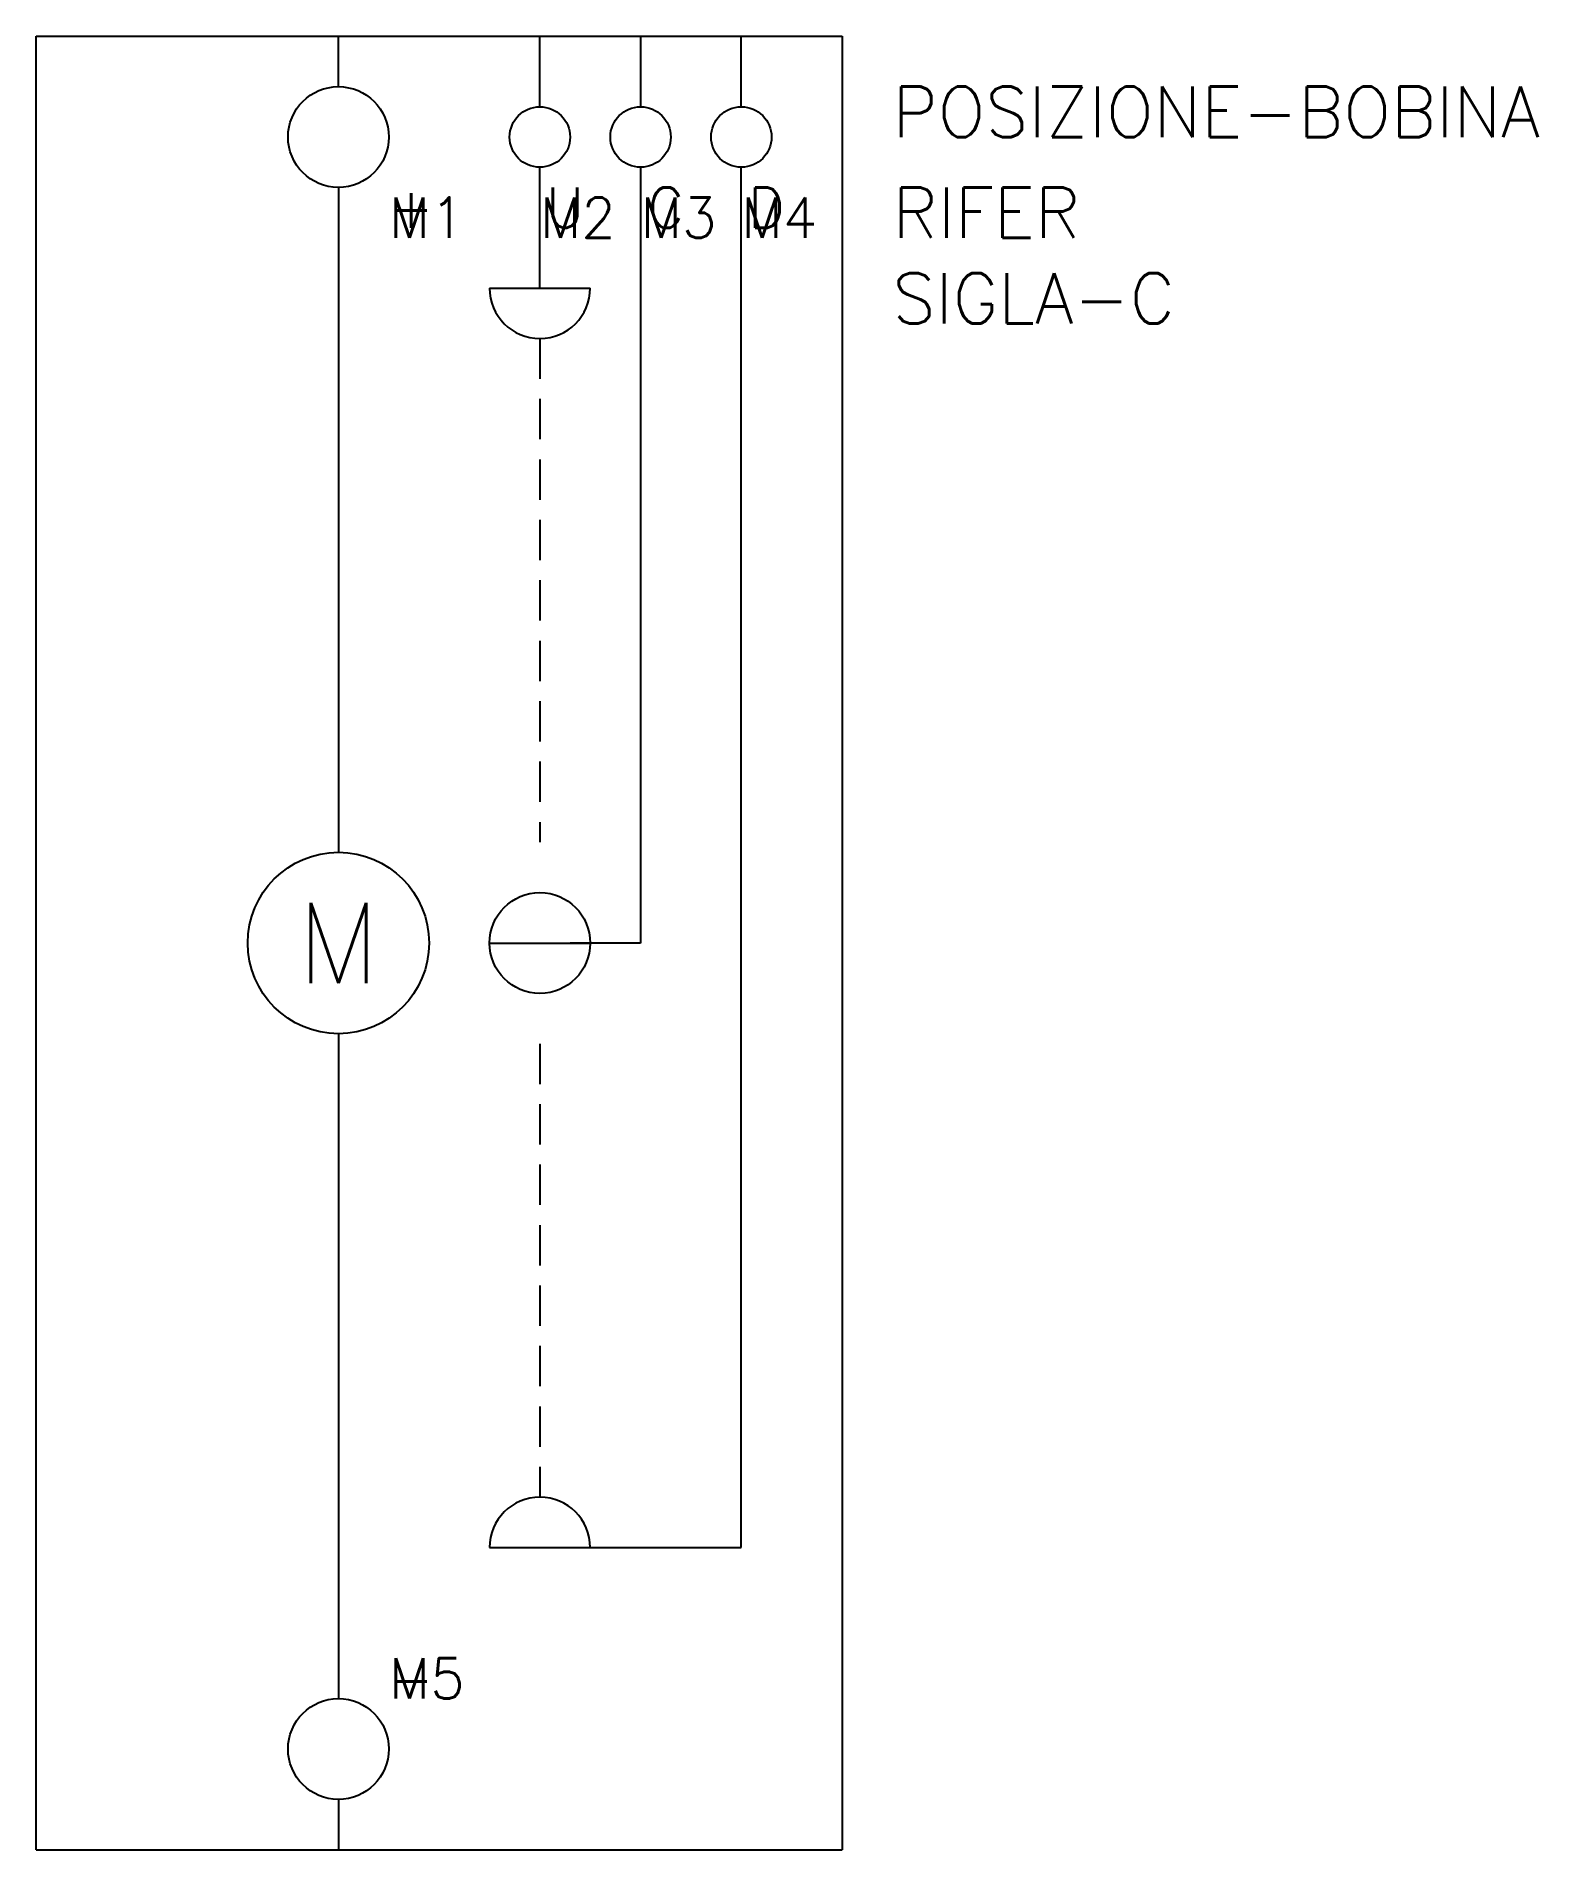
# Model space of a CAD drawing. Extents: x 0 to 74.5, y 0 to 90.
import ezdxf

# ---------------------------------------------------------------- set-up
doc = ezdxf.new("R2010")
doc.units = 0
doc.header["$LTSCALE"] = 4
doc.linetypes.add('CONTINUA', pattern=[0])
doc.linetypes.add('DASHED', pattern=[0.75, 0.5, -0.25])
doc.layers.get('0').update_dxf_attribs({"linetype": 'CONTINUOUS'})
doc.styles.get("Standard").update_dxf_attribs({"font": 'romans.shx'})

msp = doc.modelspace()

# ---------------------------------------------------------------- linework, layer by layer
at = {"linetype": 'CONTINUA'}
for p, q in [((0, 90), (40, 90)), ((0, 0), (0, 90)), ((25, 86.5), (25, 90)), ((30, 90), (30, 86.5)), ((35, 86.5), (35, 90)), ((40, 90), (40, 0)), ((25, 77.5), (25, 83.5)), ((30, 83.5), (30, 45)), ((35, 15), (35, 83.5)), ((15, 82.5), (15, 49.5)), ((22.5, 77.5), (27.5, 77.5)), ((22.5, 45), (27.5, 45)), ((30, 45), (26.5, 45)), ((15, 40.5), (15, 7.5)), ((22.5, 15), (27.5, 15)), ((26.5, 15), (35, 15)), ((0, 0), (40, 0))]:
    msp.add_line(p, q, dxfattribs=at)
for p, q in [((15, 87.5), (15, 90)), ((15, 2.5), (15, 0))]:
    msp.add_line(p, q)
at = {"linetype": 'DASHED'}
for p, q in [((25, 75), (25, 50)), ((25, 40), (25, 17.5))]:
    msp.add_line(p, q, dxfattribs=at)
at = {"linetype": 'CONTINUA'}
for centre, radius in [((15, 85), 2.5), ((25, 85), 1.5), ((30, 85), 1.5), ((35, 85), 1.5), ((15, 45), 4.5), ((25, 45), 2.5), ((15, 5), 2.5)]:
    msp.add_circle(centre, radius, dxfattribs=at)
for centre, start, end in [((25, 77.5), 180, 0), ((25, 15), 0, 180)]:
    msp.add_arc(centre, 2.5, start, end, dxfattribs=at)

# ---------------------------------------------------------------- texts
at = {"char_height": 2}
for s, width, insert, attachment_point in [('+', 7.5, (17.5, 82.5), 1), ('U', 2.5, (26.25, 81.5), 5), ('C', 2.5, (31.25, 81.5), 5), ('D', 2.5, (36.25, 81.5), 5), ('-', 7.5, (17.5, 9.5), 1)]:
    msp.add_mtext_dynamic_manual_height_columns(s, width=width, gutter_width=1, heights=[0], dxfattribs=dict(at, insert=insert, attachment_point=attachment_point))
at = {"linetype": 'CONTINUA', "insert": (15, 45), "char_height": 4, "attachment_point": 5}
msp.add_mtext_dynamic_manual_height_columns('M', width=10, gutter_width=1, heights=[10], dxfattribs=at)
at = {"linetype": 'CONTINUA', "flags": 9}
for tag, p, s, height in [('F1', (15, 90), '', 0.00001), ('F2', (25, 90), '', 0.00001), ('F3', (30, 90), '', 0.00001), ('F4', (35, 90), '', 0.00001), ('TIPOSIG', (0, 0), '4', 0.00000001), ('POSIZIONE-C', (0, 0), '', 0.00000001), ('T-CONTATTO', (0, 0), '', 0.00000001), ('DESCRIZIONE-C', (0, 0), '', 0.00000001), ('F5', (15, 0), '', 0.00001)]:
    msp.add_attdef(tag, p, s, height=height, dxfattribs=at)
at = {"color": 3, "linetype": 'CONTINUA'}
msp.add_attdef('POSIZIONE-BOBINA', (42.5, 85), '', height=2.5, dxfattribs=at)
at = {"color": 4, "linetype": 'CONTINUA', "flags": 8}
for tag, p in [('M1', (17.5, 80)), ('M2', (25, 80)), ('M3', (30, 80)), ('M4', (35, 80)), ('M5', (17.5, 7.5))]:
    msp.add_attdef(tag, p, '', height=2, dxfattribs=at)
at = {"color": 3, "linetype": 'CONTINUA'}
for tag, p, s, flags in [('RIFER', (42.5, 80), 'RIFER ?', 8), ('SIGLA-C', (42.5, 75.75), 'SIGLA ?', 9)]:
    msp.add_attdef(tag, p, s, height=2.5, dxfattribs=dict(at, flags=flags))

doc.saveas('drawing.dxf')
